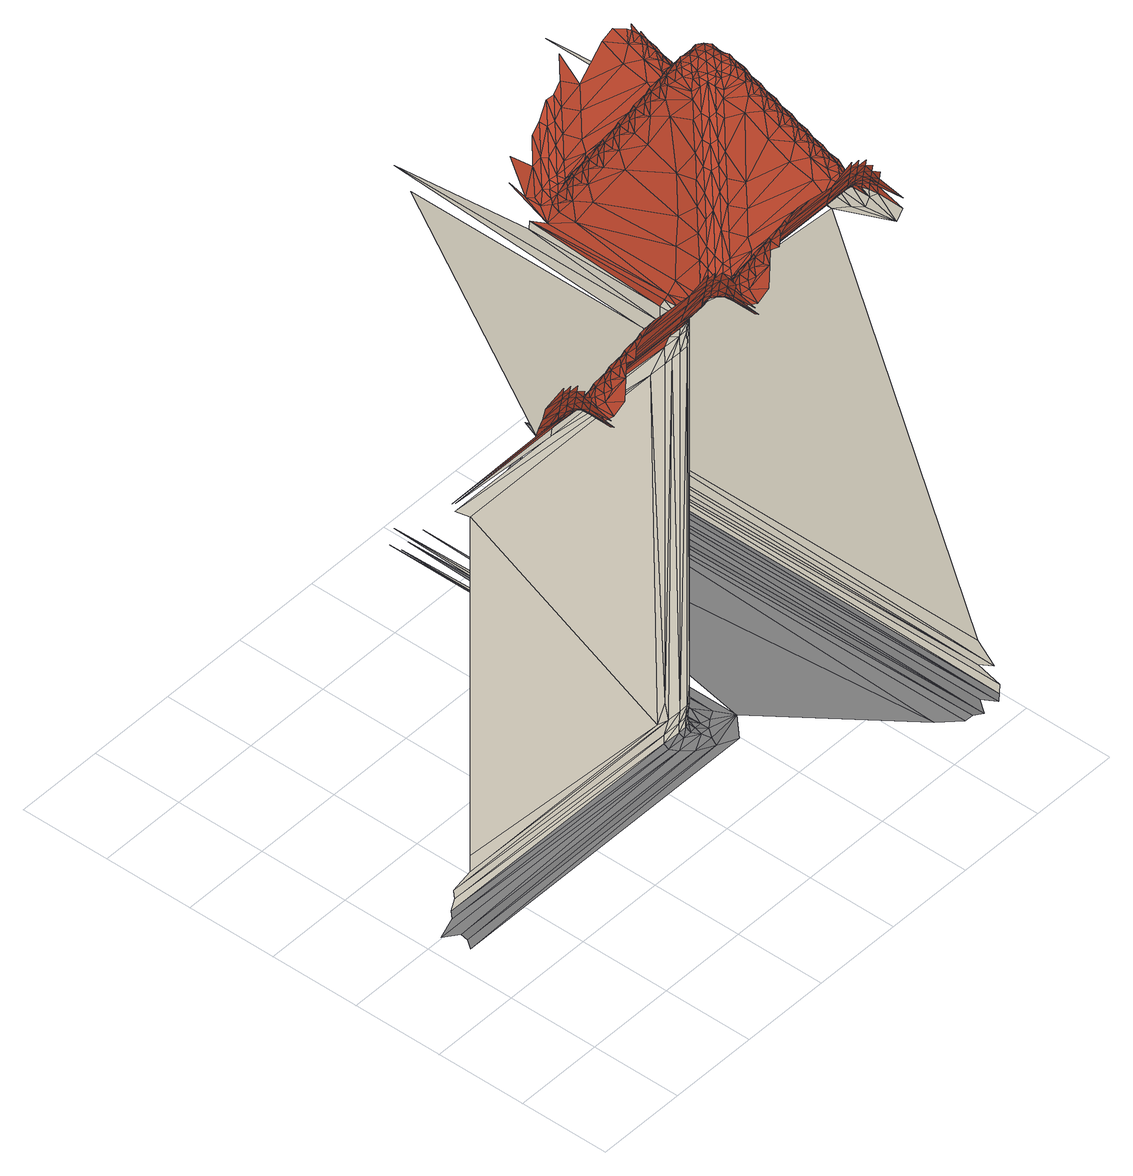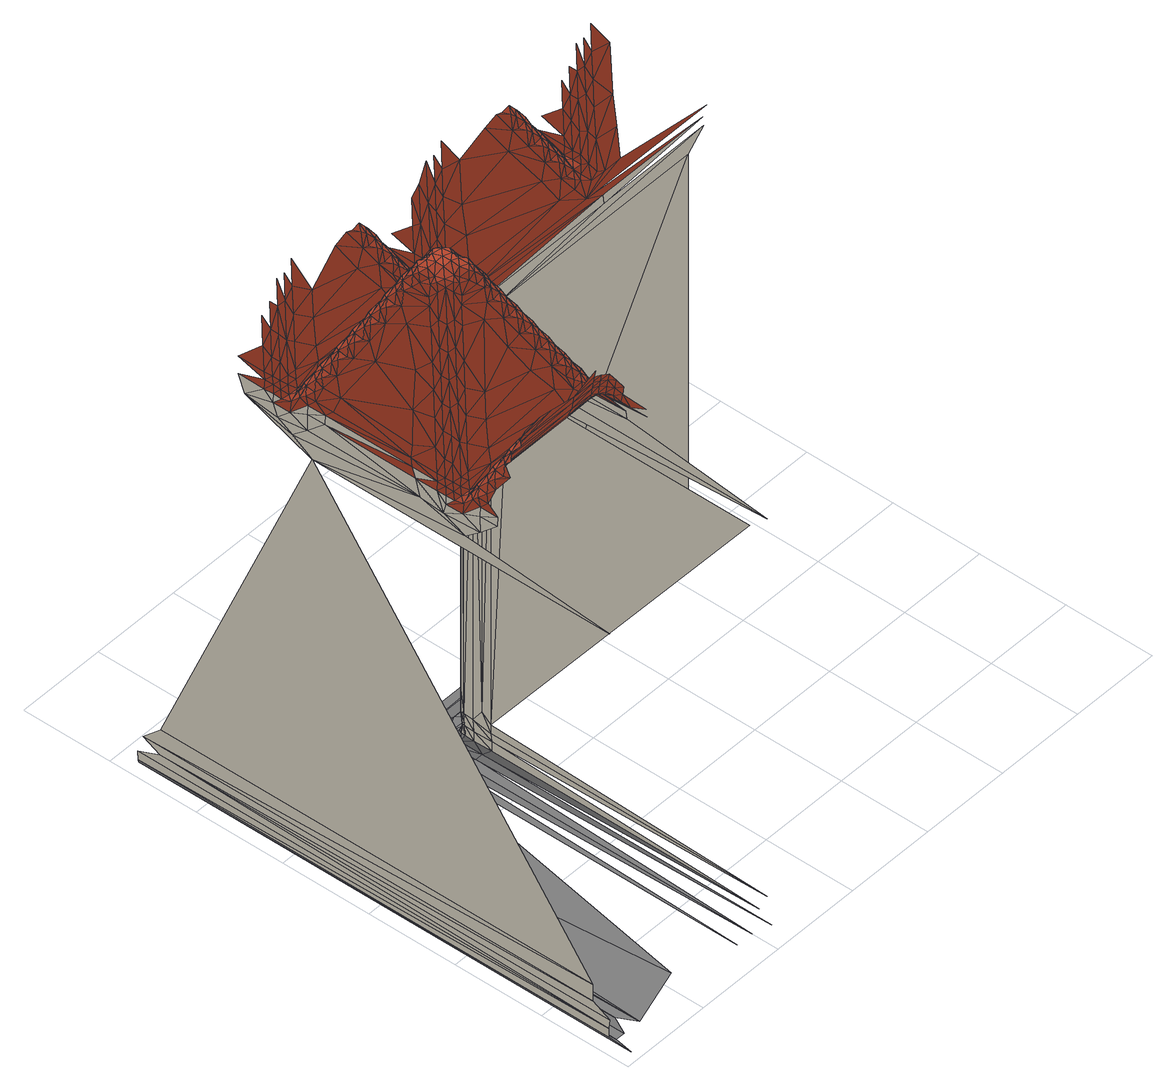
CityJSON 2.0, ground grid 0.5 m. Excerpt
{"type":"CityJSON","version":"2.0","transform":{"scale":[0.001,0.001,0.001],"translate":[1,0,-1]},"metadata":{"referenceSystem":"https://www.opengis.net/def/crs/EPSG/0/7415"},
"CityObjects":{
"building1":{"type":"Building","attributes":{"measuredHeight":3.52,"roofType":"1000","storeysAboveGround":1},"geometry":[{"type":"MultiSurface","lod":"2","boundaries":[[[0,1,2]],[[0,2,3]],[[4,0,3]],[[5,6,2]],[[3,2,6]],[[7,8,9]],[[10,11,12]],[[13,6,14]],[[8,15,9]],[[16,17,18]],[[4,3,19]],[[17,7,20]],[[6,21,3]],[[22,23,24]],[[25,4,26]],[[6,13,21]],[[15,27,28]],[[19,3,21]],[[4,19,26]],[[27,29,30]],[[23,11,24]],[[31,32,13]],[[29,33,34]],[[35,36,37]],[[38,21,13]],[[38,13,32]],[[10,25,39]],[[21,40,19]],[[33,41,42]],[[43,32,44]],[[21,38,40]],[[25,26,39]],[[35,45,46]],[[41,46,45]],[[32,47,38]],[[26,19,40]],[[32,43,47]],[[48,40,38]],[[48,38,47]],[[49,50,43]],[[50,47,43]],[[26,40,51]],[[39,26,52]],[[53,40,48]],[[47,54,48]],[[26,51,52]],[[47,50,54]],[[10,39,11]],[[55,56,50]],[[53,51,40]],[[57,58,55]],[[53,48,54]],[[58,56,55]],[[56,54,50]],[[39,52,59]],[[57,60,58]],[[58,54,56]],[[52,51,59]],[[51,53,61]],[[62,53,54]],[[58,62,54]],[[62,61,53]],[[58,60,63]],[[64,65,60]],[[36,22,37]],[[66,51,61]],[[58,63,62]],[[60,65,63]],[[66,59,51]],[[39,59,11]],[[64,67,65]],[[64,68,67]],[[62,69,61]],[[62,63,69]],[[66,61,69]],[[65,70,63]],[[67,71,65]],[[66,72,59]],[[65,71,70]],[[63,70,69]],[[67,73,71]],[[68,74,67]],[[67,75,73]],[[66,69,72]],[[67,74,75]],[[59,72,11]],[[71,73,76]],[[70,71,76]],[[75,77,73]],[[70,78,69]],[[69,79,72]],[[74,80,75]],[[75,80,77]],[[73,77,76]],[[70,76,78]],[[74,81,80]],[[69,82,79]],[[72,79,83]],[[11,72,83]],[[69,78,82]],[[74,84,81]],[[80,81,85]],[[77,80,85]],[[77,86,76]],[[76,87,78]],[[74,88,84]],[[81,84,85]],[[77,85,86]],[[83,79,89]],[[76,90,87]],[[82,89,79]],[[76,86,90]],[[82,78,89]],[[78,87,89]],[[88,91,92]],[[84,88,92]],[[84,93,85]],[[85,94,86]],[[83,95,11]],[[91,96,92]],[[84,92,93]],[[89,87,97]],[[90,97,87]],[[85,98,94]],[[90,86,97]],[[85,93,98]],[[86,94,97]],[[83,89,95]],[[96,99,92]],[[92,100,93]],[[96,101,99]],[[97,94,102]],[[98,102,94]],[[92,103,100]],[[98,93,102]],[[92,99,103]],[[93,100,102]],[[89,97,104]],[[101,105,99]],[[104,95,89]],[[102,100,106]],[[103,106,100]],[[101,107,105]],[[103,99,106]],[[99,105,106]],[[102,108,97]],[[104,97,108]],[[22,24,109]],[[106,105,110]],[[107,110,105]],[[106,108,102]],[[45,35,37]],[[28,27,30]],[[7,9,20]],[[30,29,34]],[[9,15,28]],[[24,11,111]],[[34,33,42]],[[110,112,106]],[[42,41,45]],[[108,106,112]],[[17,20,18]],[[16,18,113]],[[95,111,11]],[[95,104,114]],[[104,108,115]],[[108,112,116]],[[37,22,109]],[[109,24,117]],[[108,116,115]],[[24,111,117]],[[104,115,114]],[[114,118,95]],[[95,118,111]],[[116,119,120]],[[115,116,121]],[[116,120,121]],[[122,123,120]],[[121,120,123]],[[45,37,124]],[[114,115,125]],[[37,126,124]],[[37,109,126]],[[115,121,125]],[[127,123,128]],[[45,124,42]],[[123,129,121]],[[127,128,130]],[[123,127,129]],[[125,121,129]],[[124,126,131]],[[124,131,42]],[[30,34,132]],[[114,133,118]],[[114,125,133]],[[28,30,134]],[[126,109,135]],[[34,42,136]],[[109,117,135]],[[130,137,127]],[[130,138,137]],[[9,28,139]],[[126,135,131]],[[117,111,140]],[[42,131,136]],[[129,127,141]],[[129,141,125]],[[30,132,134]],[[34,136,132]],[[28,134,139]],[[118,142,111]],[[135,117,140]],[[133,125,141]],[[143,137,138]],[[131,144,136]],[[131,135,144]],[[140,111,145]],[[146,127,137]],[[146,141,127]],[[20,9,147]],[[142,145,111]],[[118,133,148]],[[9,139,147]],[[134,132,149]],[[132,136,150]],[[136,144,151]],[[144,135,152]],[[135,140,153]],[[139,134,154]],[[141,155,133]],[[156,137,143]],[[118,148,142]],[[140,145,153]],[[157,156,143]],[[18,20,158]],[[134,149,154]],[[141,146,155]],[[132,150,149]],[[136,151,150]],[[144,152,151]],[[135,153,152]],[[139,154,159]],[[160,146,137]],[[161,133,155]],[[20,147,158]],[[156,160,137]],[[147,139,159]],[[148,133,161]],[[153,145,162]],[[142,162,145]],[[154,149,163]],[[149,150,164]],[[165,155,146]],[[150,151,166]],[[151,152,167]],[[159,154,168]],[[152,153,167]],[[169,170,156]],[[161,155,171]],[[165,146,160]],[[154,163,168]],[[149,164,163]],[[172,173,169]],[[150,166,164]],[[151,167,166]],[[171,155,165]],[[170,160,156]],[[153,162,167]],[[173,170,169]],[[147,159,174]],[[159,168,174]],[[142,148,175]],[[170,176,160]],[[142,175,162]],[[165,160,176]],[[148,161,177]],[[171,177,161]],[[163,164,178]],[[168,163,179]],[[164,166,180]],[[166,167,180]],[[172,181,173]],[[173,176,170]],[[158,147,182]],[[167,162,183]],[[171,165,184]],[[163,178,179]],[[185,165,176]],[[164,180,178]],[[174,168,186]],[[167,187,188]],[[167,183,187]],[[167,188,180]],[[147,174,182]],[[168,179,186]],[[175,148,189]],[[173,185,176]],[[175,190,162]],[[185,184,165]],[[171,184,177]],[[162,191,183]],[[148,177,189]],[[173,181,192]],[[179,178,193]],[[178,180,194]],[[195,196,181]],[[187,183,197]],[[188,187,198]],[[180,188,198]],[[162,190,199]],[[179,193,186]],[[173,192,185]],[[175,189,190]],[[178,194,193]],[[162,199,191]],[[174,186,200]],[[187,197,198]],[[180,201,194]],[[183,202,197]],[[181,196,192]],[[180,198,201]],[[183,191,202]],[[182,174,200]],[[195,203,196]],[[195,204,203]],[[18,158,205]],[[189,206,190]],[[207,177,184]],[[198,197,208]],[[201,198,209]],[[185,210,184]],[[189,177,206]],[[202,211,197]],[[207,189,177]],[[194,201,212]],[[193,194,213]],[[186,193,214]],[[190,206,199]],[[189,215,177]],[[198,208,209]],[[185,192,210]],[[191,216,202]],[[208,197,217]],[[207,215,189]],[[186,214,200]],[[201,209,218]],[[191,199,216]],[[197,211,219]],[[207,184,210]],[[113,18,205]],[[194,212,213]],[[196,220,192]],[[197,219,217]],[[203,221,196]],[[201,218,212]],[[202,216,211]],[[209,208,217]],[[193,213,214]],[[177,222,206]],[[209,223,218]],[[209,217,223]],[[215,224,177]],[[207,210,215]],[[196,221,220]],[[192,220,210]],[[203,225,221]],[[182,200,226]],[[204,227,203]],[[203,228,225]],[[199,206,229]],[[158,182,205]],[[177,230,222]],[[216,199,229]],[[177,224,230]],[[200,214,231]],[[210,224,215]],[[223,217,232]],[[203,227,228]],[[221,225,233]],[[220,221,233]],[[228,234,225]],[[220,235,210]],[[222,236,206]],[[227,237,228]],[[210,238,224]],[[230,239,222]],[[200,231,240]],[[224,241,230]],[[228,237,234]],[[226,200,240]],[[225,234,233]],[[206,236,229]],[[220,233,235]],[[227,242,237]],[[205,182,226]],[[224,238,241]],[[241,239,230]],[[210,235,243]],[[239,236,222]],[[210,243,238]],[[227,244,242]],[[237,242,245]],[[234,237,245]],[[234,246,233]],[[233,247,235]],[[238,248,241]],[[227,249,244]],[[226,240,250]],[[242,244,245]],[[241,251,239]],[[234,245,246]],[[229,236,252]],[[211,253,219]],[[248,254,241]],[[219,255,217]],[[211,216,253]],[[243,235,256]],[[243,257,238]],[[239,258,236]],[[235,247,256]],[[233,259,247]],[[238,257,248]],[[205,226,250]],[[233,246,259]],[[254,251,241]],[[216,229,260]],[[249,261,262]],[[239,251,258]],[[244,249,262]],[[244,263,245]],[[245,264,246]],[[248,265,254]],[[261,266,262]],[[257,265,248]],[[244,262,263]],[[258,267,236]],[[236,267,252]],[[256,247,268]],[[243,269,257]],[[259,268,247]],[[243,256,269]],[[259,246,270]],[[245,271,264]],[[246,264,270]],[[245,263,271]],[[265,272,254]],[[229,252,260]],[[254,273,251]],[[266,274,262]],[[262,275,263]],[[259,270,268]],[[251,276,258]],[[266,277,274]],[[258,278,267]],[[254,272,273]],[[216,260,279]],[[270,264,280]],[[267,281,252]],[[271,280,264]],[[262,282,275]],[[271,263,280]],[[262,274,282]],[[263,275,280]],[[213,212,283]],[[216,279,253]],[[256,268,284]],[[213,283,214]],[[219,253,255]],[[270,280,268]],[[218,285,212]],[[269,256,284]],[[218,223,285]],[[223,232,286]],[[269,287,257]],[[273,276,251]],[[277,288,274]],[[258,276,278]],[[257,289,265]],[[217,290,232]],[[278,291,267]],[[272,292,273]],[[267,291,281]],[[214,293,231]],[[265,289,272]],[[268,280,294]],[[280,275,295]],[[282,295,275]],[[277,296,288]],[[282,274,295]],[[274,288,295]],[[252,281,297]],[[268,294,284]],[[252,297,260]],[[257,287,289]],[[278,298,291]],[[278,276,298]],[[272,299,292]],[[295,288,300]],[[296,300,288]],[[292,301,273]],[[273,302,276]],[[279,260,303]],[[240,231,304]],[[291,305,281]],[[295,306,280]],[[289,299,272]],[[306,294,280]],[[217,255,290]],[[298,307,291]],[[260,308,303]],[[273,301,302]],[[260,297,308]],[[303,309,279]],[[240,304,250]],[[276,310,298]],[[279,309,311]],[[291,307,305]],[[281,312,297]],[[308,313,303]],[[279,311,314]],[[303,313,309]],[[302,310,276]],[[281,305,312]],[[308,315,313]],[[300,316,295]],[[298,317,307]],[[297,318,308]],[[292,319,301]],[[309,320,311]],[[279,314,321]],[[308,322,315]],[[306,295,316]],[[298,310,317]],[[313,315,323]],[[309,313,323]],[[311,324,314]],[[299,319,292]],[[318,325,308]],[[311,326,324]],[[308,325,322]],[[312,318,297]],[[309,323,320]],[[311,320,326]],[[301,327,302]],[[205,250,328]],[[315,322,323]],[[307,329,305]],[[317,329,307]],[[318,330,325]],[[302,331,310]],[[323,332,320]],[[320,332,326]],[[324,333,314]],[[302,327,331]],[[318,334,330]],[[325,330,335]],[[318,312,336]],[[322,325,335]],[[322,337,323]],[[324,326,333]],[[336,338,318]],[[318,338,334]],[[310,339,317]],[[332,340,326]],[[323,341,332]],[[305,342,312]],[[330,334,335]],[[322,335,337]],[[317,343,329]],[[336,344,338]],[[331,339,310]],[[332,341,340]],[[336,312,345]],[[323,337,346]],[[301,347,327]],[[323,346,341]],[[317,339,343]],[[326,340,348]],[[314,333,349]],[[336,350,344]],[[319,347,301]],[[338,344,351]],[[334,338,351]],[[329,352,305]],[[326,348,333]],[[342,345,312]],[[269,284,353]],[[334,354,335]],[[335,355,337]],[[345,356,336]],[[327,357,331]],[[341,358,340]],[[336,356,350]],[[344,350,351]],[[305,352,342]],[[334,351,354]],[[331,359,339]],[[343,360,329]],[[345,361,356]],[[294,362,284]],[[358,363,340]],[[340,363,348]],[[346,337,364]],[[346,365,341]],[[269,366,287]],[[341,365,358]],[[337,355,364]],[[335,367,355]],[[335,354,367]],[[331,357,359]],[[306,368,294]],[[345,342,369]],[[345,370,361]],[[356,361,371]],[[327,347,357]],[[350,356,371]],[[339,372,343]],[[350,373,351]],[[351,374,354]],[[369,375,345]],[[360,352,329]],[[348,376,333]],[[306,316,377]],[[345,375,370]],[[361,370,371]],[[365,378,358]],[[359,372,339]],[[350,371,373]],[[342,379,369]],[[343,380,360]],[[369,381,375]],[[358,382,363]],[[364,355,383]],[[367,383,355]],[[343,372,380]],[[367,354,384]],[[351,385,374]],[[378,386,358]],[[354,374,384]],[[352,379,342]],[[351,373,385]],[[346,387,365]],[[363,388,348]],[[346,364,387]],[[369,389,381]],[[375,381,390]],[[358,386,382]],[[370,375,390]],[[370,391,371]],[[371,392,373]],[[379,393,369]],[[357,394,359]],[[369,393,389]],[[367,384,383]],[[348,395,376]],[[359,396,372]],[[287,397,289]],[[381,389,390]],[[360,398,352]],[[380,398,360]],[[370,390,391]],[[382,388,363]],[[379,399,393]],[[289,400,299]],[[348,388,395]],[[384,374,401]],[[352,402,379]],[[385,401,374]],[[371,403,392]],[[385,373,401]],[[371,391,403]],[[373,392,401]],[[359,394,396]],[[364,383,404]],[[384,401,383]],[[379,405,399]],[[352,398,402]],[[393,399,406]],[[389,393,406]],[[389,407,390]],[[390,408,391]],[[372,409,380]],[[402,410,379]],[[380,411,398]],[[387,364,404]],[[386,412,382]],[[379,410,405]],[[299,413,319]],[[365,414,378]],[[387,415,365]],[[399,405,406]],[[389,406,407]],[[396,409,372]],[[347,416,357]],[[382,417,388]],[[402,418,410]],[[378,414,386]],[[398,419,402]],[[398,411,420]],[[380,409,411]],[[383,401,421]],[[401,392,422]],[[403,422,392]],[[390,423,408]],[[398,420,419]],[[403,391,422]],[[390,407,423]],[[391,408,422]],[[382,412,417]],[[402,424,418]],[[306,377,368]],[[319,425,347]],[[410,418,426]],[[383,421,404]],[[405,410,426]],[[394,427,396]],[[357,416,394]],[[388,428,395]],[[405,429,406]],[[406,430,407]],[[402,419,424]],[[411,431,420]],[[365,415,414]],[[419,420,432]],[[418,424,426]],[[396,433,409]],[[417,428,388]],[[405,426,429]],[[420,434,432]],[[396,427,433]],[[386,435,412]],[[431,434,420]],[[205,436,437]],[[294,368,362]],[[411,409,438]],[[419,439,424]],[[411,438,431]],[[422,408,440]],[[423,440,408]],[[406,441,430]],[[423,407,440]],[[406,429,441]],[[407,430,440]],[[419,442,439]],[[419,432,442]],[[412,443,417]],[[424,439,442]],[[409,444,438]],[[422,445,401]],[[431,446,434]],[[424,447,426]],[[431,438,448]],[[434,449,432]],[[426,450,429]],[[353,284,362]],[[414,435,386]],[[445,421,401]],[[433,451,409]],[[269,353,366]],[[416,427,394]],[[431,448,446]],[[417,452,428]],[[427,453,433]],[[432,449,442]],[[434,446,454]],[[438,444,448]],[[451,444,409]],[[424,442,447]],[[434,454,449]],[[417,443,452]],[[440,430,455]],[[441,455,430]],[[426,456,450]],[[441,429,455]],[[426,447,456]],[[429,450,455]],[[449,457,442]],[[458,416,347]],[[453,459,433]],[[433,459,451]],[[446,460,454]],[[448,460,446]],[[449,454,461]],[[442,462,447]],[[451,463,444]],[[442,457,464]],[[449,464,457]],[[440,465,422]],[[444,466,448]],[[454,460,461]],[[449,461,464]],[[442,467,462]],[[412,468,443]],[[447,462,467]],[[459,463,451]],[[445,422,465]],[[435,468,412]],[[444,463,466]],[[448,469,460]],[[347,425,458]],[[455,450,470]],[[456,470,450]],[[456,447,470]],[[442,464,471]],[[427,472,453]],[[440,455,465]],[[442,471,467]],[[453,473,459]],[[443,474,452]],[[447,467,470]],[[377,475,476]],[[366,397,287]],[[448,466,469]],[[416,477,427]],[[459,478,463]],[[460,479,461]],[[461,480,464]],[[319,413,425]],[[400,413,299]],[[459,473,478]],[[461,479,480]],[[460,469,479]],[[453,481,473]],[[397,400,289]],[[478,482,463]],[[464,480,483]],[[463,484,466]],[[471,464,483]],[[427,477,472]],[[455,470,485]],[[368,377,486]],[[472,481,453]],[[463,482,484]],[[466,487,469]],[[465,455,485]],[[473,488,478]],[[377,476,486]],[[489,480,479]],[[488,482,478]],[[443,490,474]],[[489,483,480]],[[458,491,416]],[[466,484,487]],[[469,492,479]],[[471,493,467]],[[468,490,443]],[[416,491,477]],[[470,467,494]],[[481,495,473]],[[469,487,492]],[[473,495,488]],[[489,479,492]],[[387,404,496]],[[471,483,493]],[[497,498,476]],[[482,499,484]],[[488,500,482]],[[489,501,483]],[[421,502,404]],[[445,503,421]],[[495,500,488]],[[482,500,499]],[[489,492,501]],[[470,494,485]],[[484,504,487]],[[387,505,415]],[[474,490,506]],[[477,507,472]],[[486,476,498]],[[493,483,501]],[[472,508,481]],[[458,509,491]],[[493,494,467]],[[481,508,495]],[[510,507,477]],[[477,511,510]],[[491,511,477]],[[362,368,512]],[[445,465,513]],[[484,499,504]],[[487,514,492]],[[425,515,458]],[[492,516,501]],[[507,517,472]],[[368,486,512]],[[472,517,508]],[[495,518,500]],[[500,519,499]],[[520,498,521]],[[487,504,514]],[[515,509,458]],[[495,522,518]],[[508,522,495]],[[492,514,516]],[[507,508,517]],[[518,519,500]],[[523,504,499]],[[523,499,519]],[[501,516,524]],[[493,501,524]],[[465,485,513]],[[508,518,522]],[[491,525,511]],[[510,526,507]],[[527,525,491]],[[511,526,510]],[[491,528,527]],[[509,528,491]],[[415,529,414]],[[518,530,519]],[[507,531,508]],[[532,516,514]],[[504,533,514]],[[498,534,486]],[[523,519,530]],[[508,535,518]],[[493,524,494]],[[523,536,504]],[[485,494,537]],[[353,362,538]],[[414,539,435]],[[532,524,516]],[[413,540,425]],[[525,526,511]],[[535,530,518]],[[536,533,504]],[[507,526,531]],[[523,530,536]],[[498,520,534]],[[540,515,425]],[[532,514,533]],[[531,541,508]],[[508,542,535]],[[508,541,542]],[[509,543,528]],[[527,544,525]],[[545,543,509]],[[512,486,534]],[[528,544,527]],[[509,546,545]],[[515,546,509]],[[547,548,520]],[[549,437,550]],[[435,551,468]],[[362,512,538]],[[536,552,533]],[[531,542,541]],[[532,533,552]],[[553,536,530]],[[524,554,494]],[[535,553,530]],[[525,555,526]],[[524,532,554]],[[526,556,531]],[[535,542,553]],[[366,353,557]],[[553,552,536]],[[531,558,542]],[[559,534,520]],[[543,544,528]],[[525,544,555]],[[559,520,548]],[[560,485,537]],[[537,494,554]],[[555,561,526]],[[400,562,413]],[[526,561,556]],[[445,513,503]],[[468,563,490]],[[556,558,531]],[[515,564,546]],[[545,565,543]],[[566,564,515]],[[553,542,567]],[[546,565,545]],[[515,568,566]],[[540,568,515]],[[413,562,540]],[[552,569,532]],[[553,567,552]],[[558,567,542]],[[353,538,570]],[[556,561,558]],[[549,550,571]],[[538,512,534]],[[513,485,560]],[[572,554,532]],[[543,573,544]],[[544,574,555]],[[421,503,502]],[[366,557,397]],[[575,548,576]],[[557,353,570]],[[555,577,561]],[[397,578,400]],[[552,567,569]],[[577,558,561]],[[572,532,569]],[[564,565,546]],[[543,565,573]],[[573,579,544]],[[544,579,574]],[[558,580,567]],[[574,577,555]],[[581,534,559]],[[548,582,559]],[[400,578,562]],[[554,583,537]],[[540,584,568]],[[562,585,540]],[[566,586,564]],[[587,584,540]],[[568,586,566]],[[540,588,587]],[[496,404,502]],[[577,580,558]],[[585,588,540]],[[574,579,577]],[[538,534,589]],[[571,590,591]],[[548,575,582]],[[564,592,565]],[[593,569,567]],[[580,593,567]],[[565,594,573]],[[387,496,505]],[[554,572,583]],[[581,559,582]],[[573,595,579]],[[560,537,583]],[[589,534,581]],[[595,577,579]],[[584,586,568]],[[564,586,592]],[[592,596,565]],[[565,596,594]],[[594,595,573]],[[570,538,589]],[[397,597,578]],[[557,597,397]],[[562,598,585]],[[587,599,584]],[[588,599,587]],[[569,600,572]],[[585,601,588]],[[578,598,562]],[[602,580,577]],[[594,596,595]],[[603,604,575]],[[569,593,600]],[[604,582,575]],[[584,605,586]],[[606,583,572]],[[586,607,592]],[[557,570,608]],[[595,602,577]],[[570,589,608]],[[592,609,596]],[[490,563,610]],[[611,593,580]],[[582,612,581]],[[609,595,596]],[[601,599,588]],[[584,599,605]],[[606,572,600]],[[613,589,581]],[[605,614,586]],[[513,560,615]],[[586,614,607]],[[505,529,415]],[[607,609,592]],[[585,616,601]],[[598,616,585]],[[468,551,563]],[[583,617,560]],[[618,604,603]],[[582,604,612]],[[613,608,589]],[[578,619,598]],[[613,581,612]],[[539,551,435]],[[620,621,622]],[[557,608,623]],[[597,619,578]],[[557,623,597]],[[595,609,602]],[[607,614,609]],[[611,600,593]],[[602,624,580]],[[583,606,617]],[[601,625,599]],[[620,622,618]],[[599,626,605]],[[437,436,550]],[[529,539,414]],[[624,611,580]],[[613,627,608]],[[618,612,604]],[[605,628,614]],[[615,560,617]],[[623,608,627]],[[628,609,614]],[[621,629,622]],[[613,612,630]],[[619,616,598]],[[601,616,625]],[[631,591,632]],[[618,630,612]],[[609,628,602]],[[625,633,599]],[[599,633,626]],[[613,630,627]],[[503,513,634]],[[626,628,605]],[[621,635,629]],[[622,630,618]],[[623,636,597]],[[597,636,619]],[[600,637,606]],[[622,638,630]],[[513,615,634]],[[638,627,630]],[[623,627,639]],[[622,629,638]],[[621,640,635]],[[638,639,627]],[[641,617,606]],[[626,633,628]],[[623,639,636]],[[600,611,637]],[[629,639,638]],[[619,642,616]],[[616,643,625]],[[625,644,633]],[[629,636,639]],[[631,632,645]],[[644,628,633]],[[641,606,637]],[[619,636,642]],[[646,602,628]],[[635,647,629]],[[629,647,636]],[[648,640,621]],[[643,644,625]],[[642,649,616]],[[617,650,615]],[[616,649,643]],[[636,647,642]],[[644,646,628]],[[624,651,611]],[[617,641,650]],[[635,652,647]],[[635,640,652]],[[645,653,654]],[[655,624,602]],[[651,637,611]],[[643,656,644]],[[647,657,642]],[[654,658,659]],[[642,657,649]],[[643,649,656]],[[660,661,662]],[[634,615,650]],[[663,664,660]],[[644,656,646]],[[646,655,602]],[[502,503,665]],[[652,666,647]],[[647,666,657]],[[657,656,649]],[[659,658,663]],[[637,667,641]],[[563,668,610]],[[503,634,665]],[[655,651,624]],[[669,650,641]],[[646,656,670]],[[637,651,667]],[[668,671,610]],[[657,672,656]],[[666,672,657]],[[652,673,666]],[[669,641,667]],[[672,670,656]],[[666,673,672]],[[650,674,634]],[[496,502,675]],[[676,667,651]],[[551,677,563]],[[655,676,651]],[[650,669,674]],[[677,668,563]],[[640,678,652]],[[646,679,655]],[[640,648,678]],[[665,634,674]],[[668,680,671]],[[667,681,669]],[[646,670,682]],[[502,665,675]],[[672,682,670]],[[667,676,681]],[[652,678,673]],[[505,496,683]],[[571,550,590]],[[673,684,672]],[[685,674,669]],[[685,669,681]],[[662,661,648]],[[539,686,551]],[[655,687,676]],[[668,688,680]],[[689,688,668]],[[668,690,689]],[[677,690,668]],[[551,686,677]],[[646,682,679]],[[496,675,691]],[[675,665,674]],[[679,687,655]],[[505,683,529]],[[687,681,676]],[[683,496,691]],[[529,692,539]],[[672,684,682]],[[693,674,685]],[[591,590,694]],[[681,695,685]],[[539,692,686]],[[677,696,690]],[[686,697,677]],[[689,698,688]],[[699,696,677]],[[690,698,689]],[[677,700,699]],[[673,701,684]],[[697,700,677]],[[675,674,702]],[[678,701,673]],[[681,687,695]],[[679,682,687]],[[693,685,695]],[[702,674,693]],[[696,698,690]],[[688,698,703]],[[691,675,702]],[[529,704,692]],[[648,705,678]],[[683,704,529]],[[686,706,697]],[[699,707,696]],[[700,707,699]],[[697,708,700]],[[692,706,686]],[[591,694,632]],[[682,709,687]],[[709,695,687]],[[696,710,698]],[[683,691,711]],[[691,702,711]],[[695,712,693]],[[708,707,700]],[[696,707,710]],[[713,702,693]],[[684,714,682]],[[710,715,698]],[[697,716,708]],[[706,716,697]],[[701,714,684]],[[714,709,682]],[[695,709,712]],[[713,711,702]],[[692,717,706]],[[713,693,712]],[[683,711,718]],[[704,717,692]],[[683,718,704]],[[678,719,701]],[[708,720,707]],[[707,721,710]],[[701,722,714]],[[713,723,711]],[[714,712,709]],[[719,722,701]],[[718,711,723]],[[713,712,724]],[[717,716,706]],[[708,716,720]],[[714,724,712]],[[720,725,707]],[[707,725,721]],[[713,724,723]],[[721,726,710]],[[722,724,714]],[[718,727,704]],[[704,727,717]],[[722,728,724]],[[660,664,661]],[[728,723,724]],[[678,705,719]],[[718,723,729]],[[719,730,722]],[[645,632,731]],[[722,730,728]],[[728,729,723]],[[721,725,726]],[[718,729,727]],[[730,729,728]],[[717,732,716]],[[716,733,720]],[[720,734,725]],[[730,727,729]],[[719,735,730]],[[734,726,725]],[[717,727,732]],[[645,731,653]],[[654,653,658]],[[663,736,664]],[[730,735,727]],[[733,734,720]],[[732,737,716]],[[716,737,733]],[[727,735,732]],[[658,736,663]],[[648,738,705]],[[719,739,735]],[[705,739,719]],[[733,740,734]],[[735,741,732]],[[732,741,737]],[[733,737,740]],[[739,742,735]],[[735,742,741]],[[741,740,737]],[[741,743,740]],[[742,743,741]],[[739,744,742]],[[742,744,743]]],"semantics":{"surfaces":[{"type":"RoofSurface"},{"type":"GroundSurface"},{"type":"WallSurface"}],"values":[0,0,0,0,0,1,0,0,1,1,0,1,0,2,0,0,1,0,0,2,0,0,2,2,0,0,0,0,2,0,0,0,2,2,0,0,0,0,0,0,0,0,0,0,0,0,0,0,0,0,0,0,0,0,0,0,0,0,0,0,0,0,0,0,2,0,0,0,0,0,0,0,0,0,0,0,0,0,0,0,0,0,0,0,0,0,0,0,0,0,0,0,0,0,0,0,0,0,0,0,0,0,0,0,0,0,0,0,0,0,0,0,0,0,0,0,0,0,0,0,0,0,0,0,0,0,0,0,0,0,0,0,0,0,0,0,0,0,0,0,0,0,0,0,0,0,0,2,0,0,0,2,1,1,2,1,0,2,0,2,0,1,1,0,0,0,0,2,0,0,0,0,0,0,0,0,0,0,0,2,0,2,2,0,0,2,0,0,0,0,2,2,2,0,0,1,2,2,2,0,0,1,2,0,2,0,0,2,2,1,0,2,0,0,2,2,0,0,0,1,0,0,1,2,2,2,2,2,1,0,0,0,0,0,1,2,0,2,2,2,2,1,0,0,1,0,1,0,0,0,2,2,0,2,2,1,2,0,0,0,2,2,0,2,2,0,0,0,0,1,1,0,0,0,0,0,0,2,2,2,2,0,0,1,0,0,2,0,2,1,2,2,2,1,1,0,0,0,0,0,0,0,0,2,2,0,2,2,2,0,1,0,0,2,0,1,2,2,2,0,2,0,1,0,0,1,0,0,2,2,0,0,2,2,2,2,1,0,2,2,0,0,2,0,1,2,0,2,0,1,2,0,2,0,2,0,2,1,0,2,2,0,0,0,0,0,1,0,0,0,1,0,0,0,1,0,2,0,0,0,0,0,0,0,0,0,1,0,0,1,0,0,0,0,1,0,0,0,0,0,0,0,0,0,0,0,0,1,0,0,0,0,0,0,2,0,0,0,0,0,0,0,1,0,0,0,0,0,0,0,0,0,0,0,0,0,0,0,0,0,0,0,0,0,0,0,0,0,0,0,0,0,0,0,0,0,0,0,0,0,0,0,0,2,0,0,1,2,0,2,0,2,2,0,0,0,0,0,2,0,0,0,1,0,0,0,0,0,0,0,0,0,0,0,0,0,0,0,0,0,0,0,1,0,0,0,0,2,0,0,0,0,0,1,0,0,0,0,0,0,0,0,0,0,0,0,0,0,0,0,0,0,0,0,0,0,0,0,0,0,0,0,0,0,1,0,0,0,0,0,0,0,0,0,0,0,0,0,0,0,0,0,0,0,0,0,0,0,0,0,0,0,0,0,0,0,0,0,0,0,0,0,0,0,0,0,0,0,0,0,0,0,0,0,0,0,0,0,0,0,0,0,0,0,0,0,0,0,0,0,0,0,0,0,0,0,0,0,0,0,0,0,0,0,0,0,0,0,0,0,0,0,0,0,0,0,0,0,0,0,0,0,0,0,0,0,0,0,0,0,0,0,0,0,0,0,0,0,0,0,0,0,0,0,0,0,0,0,0,0,0,0,0,0,0,0,0,0,0,0,0,0,0,0,0,0,0,0,0,0,0,0,0,0,0,0,0,0,0,0,0,0,0,0,0,0,0,0,0,0,0,0,0,0,0,0,0,0,0,0,0,0,0,0,0,0,0,0,0,0,0,0,1,0,0,0,0,0,0,0,0,0,0,0,0,0,0,0,0,0,0,0,0,0,0,0,0,0,0,0,0,0,0,0,0,0,0,0,0,0,0,0,0,0,0,0,0,0,0,0,0,0,0,0,0,0,0,0,0,0,0,0,0,0,0,0,0,0,0,0,0,0,0,0,0,0,0,0,0,0,0,0,0,0,0,0,0,0,0,0,0,0,0,0,0,0,0,0,0,0,0,0,0,0,0,0,0,0,0,0,0,0,0,0,0,0,0,0,0,0,0,0,0,0,0,0,0,0,0,0,0,0,0,0,0,0,0,0,0,0,0,0,0,0,0,0,0,0,0,0,0,0,0,0,0,0,0,0,0,0,0,0,0,0,0,0,0,0,0,0,0,0,0,0,0,0,0,0,0,0,0,0,0,0,0,0,0,0,0,0,0,0,0,0,0,0,0,0,0,0,0,0,0,0,0,0,0,0,0,0,0,0,1,0,0,0,0,0,0,0,0,0,0,0,0,0,0,0,0,0,0,0,0,0,0,0,0,0,0,0,0,0,0,0,0,0,0,0,0,0,0,0,0,1,0,0,0,0,0,0,0,0,0,0,0,0,0,0,0,0,0,0,0,0,0,0,0,0,0,0,0,0,0,0,0,0,0,0,0,1,0,0,0,0,0,0,0,0,0,0,0,0,0,0,0,0,0,0,0,0,0,0,0,0,0,0,0,0,0,0,0,0,0,0,0,0,0,0,0,0,0,0,0,0,0,0,0,0,0,0,0,0,0,0,0,0,0,0,0,0,0,2,0,0,0,0,0,0,0,0,0,0,0,1,0,0,0,0,0,0,0,0,2,0,0,0,1,0,0,0,0,0,0,0,2,0,0,0,0,0,0,0,0,2,2,0,0,0,0,0,2,0,0,0,0,1,0,0,0,0,2,0,2,0,0,0,0,0,0,0,0,2,2,1,0,0,0,0,2,0,0,2,0,2,0,0,0,2,2,0,2,0,0,0,0,0,0,0,0,0,2,2,0,0,2,0,0,0,0,0,0,0,2,0,2,0,0,0,0,0,0,0,2,0,1,2,0,0,2,0,0,0,0,0,0,0,0,0,0,0,0,0,0,0,0,0,1,0,0,0,0,0,0,0,0,0,0,0,2,0,0,0,0,0,0,0,0,2,0,0,0,0,0,0,1,0,0,0,0,0,0,0,0,0,0,0,0,0,2,0,0,0,0,0,0,0,0,2,0,0,0,0,0,2,0,0,0,0,0,0,0,0,0,0,0,0,0,2,0,2,0,2,1,2,0,0,0,2,0,0,0,0,2,0,0,1,2,2,0,0,0,0,0,2,2,2,2,0,0,0,0,2,2,0,0,2,2,2]}}]}
},
"vertices":[
[577,792,4015],[637,735,4136],[687,785,4036],[737,835,3936],[666,886,3829],[697,746,4098],[747,796,3998],[173,950,946],[96,1003,948],[1747,1004,948],[758,1009,3583],[1012,1036,3535],[212,1036,3535],[784,784,3985],[734,734,4085],[212,1036,964],[125,850,950],[162,900,949],[1887,900,949],[787,885,3836],[1798,950,946],[797,846,3898],[914,1053,3450],[251,1049,3501],[916,1049,3501],[710,948,3704],[842,943,3718],[222,1052,996],[1712,1036,964],[248,1054,1050],[1697,1053,996],[796,747,3998],[846,797,3898],[237,1051,1113],[1698,1054,1050],[350,1050,3350],[251,1053,3450],[1600,1050,3350],[834,834,3885],[858,1010,3583],[864,913,3764],[350,1050,1150],[1725,1050,1125],[885,787,3836],[835,737,3936],[1650,1050,1150],[350,1050,1250],[893,843,3806],[893,893,3768],[920,696,3759],[934,837,3735],[921,970,3644],[900,999,3599],[932,933,3682],[944,897,3694],[948,700,3697],[949,851,3698],[969,739,3661],[969,865,3664],[942,1006,3580],[981,786,3661],[951,952,3649],[965,914,3663],[983,889,3664],[1002,750,3697],[1000,850,3698],[975,971,3618],[1015,814,3736],[1041,718,3783],[999,951,3650],[1014,906,3703],[1016,873,3734],[995,987,3606],[1032,835,3766],[1085,750,3876],[1047,800,3801],[1050,900,3752],[1062,856,3805],[1044,937,3705],[1028,982,3631],[1066,824,3835],[1082,785,3866],[1065,967,3664],[1050,1001,3599],[1113,806,3905],[1100,850,3852],[1094,888,3805],[1076,934,3735],[1116,774,3935],[1100,965,3676],[1115,918,3766],[1132,735,3966],[1150,800,3952],[1144,837,3905],[1126,884,3835],[1150,1000,3600],[1163,756,4005],[1150,915,3776],[1165,868,3866],[1194,787,4005],[1176,834,3935],[1200,750,4052],[1200,865,3876],[1215,818,3966],[1204,942,3716],[1226,784,4035],[1250,815,3976],[1265,768,4066],[1311,844,3912],[1702,1053,3450],[1300,765,4076],[1737,1036,3535],[1382,771,4058],[1988,850,950],[1695,934,3733],[1654,873,3854],[1577,792,4015],[1726,1048,3501],[1750,1000,3600],[1637,735,4136],[1687,785,4036],[1737,835,3936],[1697,746,4098],[1747,796,3998],[1700,1050,1250],[1787,885,3836],[1700,1050,3350],[1809,809,3935],[1734,734,4085],[1797,846,3898],[1796,747,3998],[1750,1049,3350],[1798,1050,1052],[1837,935,3736],[1797,1049,997],[1801,1049,3452],[1800,1046,1127],[1867,818,3856],[1835,737,3936],[1812,1033,965],[1801,1046,3502],[1847,896,3798],[1864,1017,3565],[1885,787,3836],[1800,1046,3352],[1838,1034,3535],[1893,893,3768],[1899,1001,949],[1899,1000,3598],[1852,1053,1053],[1854,1048,1128],[1854,1048,3353],[1854,1050,3453],[1854,1048,3503],[1849,1051,997],[1889,937,3714],[1934,837,3735],[1920,696,3759],[1912,950,947],[1863,1035,964],[1929,881,3731],[1885,984,3635],[1896,1054,3534],[1881,1069,1037],[1886,1064,1113],[1931,933,3681],[1886,1064,1238],[1886,1064,3492],[1884,1066,984],[1948,700,3697],[1949,851,3698],[1912,962,3662],[1969,739,3661],[1969,864,3663],[1906,1044,957],[1924,1018,3567],[1943,897,3693],[1953,997,3627],[1897,1098,1053],[1899,1101,997],[1902,1096,1128],[1981,812,3662],[1950,1000,948],[1902,1096,3503],[1953,952,3650],[1965,913,3661],[1915,1087,964],[1900,1096,3453],[1902,1096,3353],[1945,1005,3595],[1932,1034,3566],[1916,1112,3535],[1983,889,3663],[1901,1153,997],[1900,1152,1052],[2002,750,3697],[2000,850,3698],[1901,1149,3452],[1904,1150,3352],[1933,1086,3565],[1949,1051,949],[1904,1150,1127],[1904,1149,3502],[2015,815,3736],[2041,718,3783],[2100,962,950],[1950,1051,3598],[1974,973,3621],[1901,1200,3350],[1901,1200,1200],[1998,952,3649],[1902,1224,3501],[1896,1252,1050],[1897,1253,996],[1914,1213,964],[1977,976,3621],[1914,1213,3535],[1900,1250,3350],[1899,1250,1100],[1897,1248,3450],[2015,906,3703],[2016,873,3734],[1966,1065,3635],[1900,1250,1150],[1998,997,3650],[2032,835,3766],[2000,1038,947],[2085,750,3876],[2047,800,3801],[1950,1200,3600],[1988,1038,3662],[1946,1203,948],[1900,1350,3250],[2050,900,3752],[2062,856,3805],[2044,935,3703],[2015,1113,3736],[2066,824,3835],[2037,985,3661],[2013,1061,3714],[2000,1152,946],[2017,1019,3681],[2082,785,3866],[2061,967,3663],[2113,806,3905],[2100,850,3852],[2094,888,3805],[2077,934,3734],[2053,1007,3693],[2116,774,3935],[2050,1063,949],[2057,1057,3768],[2016,1255,3733],[1901,2034,3501],[2069,1021,3731],[1897,2036,3450],[2100,950,3698],[2086,981,3663],[2054,1103,3798],[2115,918,3766],[1950,1800,3600],[2132,735,3966],[2150,800,3952],[2144,837,3905],[2126,884,3835],[2099,1001,3698],[2163,756,4005],[2065,1163,3836],[2135,935,3736],[2138,969,3662],[2150,903,3801],[2165,868,3866],[2113,1016,3735],[2132,1083,3856],[2194,787,4005],[2176,834,3935],[2141,1141,3935],[2200,750,4052],[2104,1153,3898],[1914,1938,3535],[2200,865,3876],[2077,1296,3854],[2215,818,3966],[1898,2803,996],[2200,948,3697],[1899,2850,1100],[1900,2750,3250],[2211,981,3661],[2226,784,4035],[2250,1002,3697],[1900,2850,3350],[2115,1213,3936],[2163,1065,3836],[1914,2888,964],[2232,909,3783],[2250,815,3976],[2265,768,4066],[2008,1746,3716],[2154,1203,3998],[2254,1030,3759],[2300,765,4076],[2213,1115,3936],[2203,1154,3998],[1949,1900,3599],[2000,2852,946],[2158,1373,4015],[2315,842,3915],[2165,1263,4036],[1985,1850,3676],[1963,1955,3606],[2216,1216,4085],[1944,2008,3580],[2106,1639,3912],[1968,1922,3631],[1940,2092,3583],[1983,1885,3664],[2382,771,4058],[2204,1253,4098],[2035,1800,3776],[2310,1083,3865],[1979,1975,3618],[1950,2200,3600],[2013,1906,3705],[1999,1951,3650],[1951,2050,3599],[2016,1874,3735],[1980,2029,3644],[2263,1165,4036],[2100,2850,950],[2215,1313,4136],[2032,1835,3766],[2253,1204,4098],[1998,1999,3649],[2007,2108,3718],[2062,1856,3805],[2050,1900,3752],[2085,1750,3876],[2044,1936,3703],[2066,1824,3835],[2266,1266,4185],[2017,2018,3682],[2036,1985,3663],[2179,1568,4058],[2254,1303,4198],[2082,1785,3866],[2135,1700,3976],[2061,1967,3664],[2360,1133,3965],[2037,2086,3764],[2002,2240,3704],[2113,1806,3905],[2100,1850,3852],[2260,1500,4220],[2700,948,3697],[2094,1888,3805],[2077,1934,3734],[2116,1774,3935],[2313,1215,4136],[2053,2006,3694],[2303,1254,4198],[2278,1378,4260],[2132,1735,3966],[2684,920,3758],[2057,2057,3768],[2100,1950,3698],[2085,1981,3664],[2739,969,3661],[2115,1918,3766],[2640,867,3865],[2185,1650,4076],[2163,1756,4005],[2150,1800,3952],[2316,1316,4285],[2144,1837,3905],[2126,1884,3835],[2166,1724,4035],[2065,2163,3836],[2590,817,3965],[2099,2001,3698],[2235,1600,4176],[2304,1353,4298],[2182,1685,4066],[2107,2057,3806],[2136,1935,3736],[2150,1903,3801],[2165,1868,3866],[2113,2016,3735],[2164,1969,3661],[2116,2116,3885],[2213,1706,4105],[2200,1750,4052],[2194,1787,4005],[2176,1834,3935],[2216,1674,4135],[2378,1278,4260],[2104,2153,3898],[2353,1304,4298],[2786,981,3661],[2315,1414,4336],[2232,1635,4166],[2750,1002,3697],[2200,1865,3876],[2285,1550,4276],[2215,1818,3966],[2200,1948,3697],[2263,1656,4205],[2250,1700,4152],[2244,1737,4105],[2226,1784,4035],[2382,1382,4419],[2266,1624,4235],[2353,1402,4397],[2163,2065,3836],[2718,1041,3783],[2250,2002,3697],[2211,1981,3661],[2500,1260,4220],[2153,2104,3898],[2282,1585,4266],[2314,1564,4335],[2331,1435,4366],[2232,1909,3783],[2250,1815,3976],[2265,1768,4066],[2312,1606,4305],[2635,1108,3915],[2300,1650,4252],[2414,1315,4336],[2166,2166,3985],[2294,1687,4205],[2276,1734,4135],[2362,1454,4408],[2332,1535,4365],[2402,1353,4397],[2352,1505,4397],[2254,2030,3759],[2425,2750,950],[2650,250,950],[2371,1424,4431],[2317,1583,4334],[2300,1765,4076],[2315,1718,4166],[2349,1601,4352],[2213,2115,3936],[2405,1405,4442],[2315,1842,3915],[2379,1474,4421],[2344,1638,4305],[2393,1454,4437],[2364,1556,4405],[2326,1684,4235],[2424,1371,4431],[2203,2154,3998],[2435,1331,4366],[2370,1527,4431],[2350,1715,4176],[2365,1668,4266],[2360,1590,4379],[2568,1179,4058],[2454,1362,4408],[2406,1505,4444],[2395,1555,4433],[2367,1633,4334],[2454,1393,4437],[2394,1586,4405],[2382,1771,4058],[2451,1451,4456],[2386,1636,4335],[2310,2083,3865],[2451,1499,4456],[2400,1665,4276],[2415,1618,4365],[2564,1314,4335],[2505,1352,4397],[2263,2165,4036],[2637,735,4136],[2687,785,4036],[2550,1285,4276],[2474,1379,4421],[2445,1544,4444],[2423,1580,4431],[2535,1332,4365],[2505,1406,4444],[2445,1598,4397],[2499,1451,4456],[2450,1690,4220],[2737,835,3936],[2499,1499,4456],[2527,1370,4431],[2476,1571,4421],[2360,2133,3965],[2600,1235,4176],[2496,1557,4437],[2515,1619,4366],[2536,1635,4336],[2556,1364,4405],[2700,1948,3697],[2697,746,4098],[2747,796,3998],[2544,1445,4444],[2555,1395,4433],[2496,1588,4408],[2684,1920,3758],[2640,1867,3865],[2557,1496,4437],[2739,1969,3661],[2313,2215,4136],[2606,1312,4305],[2601,1349,4352],[2650,1185,4076],[2585,1282,4266],[2624,1266,4235],[2787,885,3836],[2590,1817,3965],[2545,1545,4442],[2700,1135,3976],[2526,1579,4431],[2583,1317,4334],[2586,1394,4405],[2580,1423,4431],[2784,784,3985],[2734,734,4085],[2590,1360,4379],[2571,1476,4421],[2548,1597,4397],[2656,1263,4205],[2650,1300,4252],[2635,1232,4166],[2674,1216,4135],[2786,1981,3661],[2598,1445,4397],[2638,1344,4305],[2568,1568,4419],[2579,1526,4431],[2818,867,3856],[2618,1415,4365],[2588,1496,4408],[2572,1672,4260],[2837,934,3735],[2750,2002,3697],[2750,1085,3876],[2633,1367,4334],[2636,1386,4335],[2706,1213,4105],[2700,1250,4152],[2685,1182,4066],[2724,1166,4035],[2796,747,3998],[2846,797,3898],[2750,150,950],[2750,2850,950],[2718,2041,3783],[2597,1548,4397],[2619,1515,4366],[2597,1646,4298],[2687,1294,4205],[2668,1365,4266],[2865,970,3664],[2665,1400,4276],[2834,834,3885],[2637,1735,4136],[2684,1326,4235],[2814,1015,3736],[2635,2108,3915],[2756,1163,4005],[2750,1200,4052],[2735,1132,3966],[2635,1536,4336],[2774,1116,3935],[2646,1597,4298],[2851,949,3698],[2800,150,949],[2634,1634,4285],[2737,1244,4105],[2718,1315,4166],[2889,788,3826],[2835,737,3936],[2715,1350,4176],[2850,1000,3698],[2734,1276,4135],[2690,1450,4220],[2884,884,3785],[2896,847,3798],[2647,1696,4198],[2806,1113,3905],[2818,1040,3783],[2800,1150,3952],[2785,1082,3866],[2824,1066,3835],[2882,930,3731],[2800,2750,949],[2850,123,945],[2787,1194,4005],[2672,1572,4260],[2768,1265,4066],[2765,1300,4076],[2784,1226,4035],[2890,983,3664],[2874,1017,3735],[2850,1100,3852],[2696,1647,4198],[2856,1062,3805],[2794,1361,4012],[2936,687,3735],[2938,838,3736],[2837,1144,3905],[2684,1684,4185],[2818,1215,3966],[2899,944,3695],[2815,1250,3976],[2568,2179,4058],[2735,1637,4136],[2933,883,3732],[2920,918,3718],[2834,1176,3935],[2687,1785,4036],[2901,1050,3752],[2697,1746,4098],[2949,851,3702],[2907,1015,3704],[2953,702,3650],[2950,737,3550],[2954,852,3651],[2917,965,3661],[2767,1565,4065],[2888,1094,3805],[2868,1165,3866],[2933,931,3680],[2865,1200,3876],[2953,902,3600],[2944,896,3696],[2904,197,948],[2904,2847,948],[2884,1126,3835],[2737,1835,3936],[2951,925,3525],[2938,995,3652],[2746,1697,4098],[2950,901,3650],[2944,946,3642],[2950,1012,3475],[2734,1734,4085],[2937,1045,3704],[2919,1115,3767],[2903,1150,3801],[2936,112,964],[2900,1250,3800],[2952,1000,3600],[2950,1128,3394],[2937,1078,3735],[2747,1796,3998],[2785,1687,4036],[2950,1100,3550],[2952,2847,996],[2952,122,996],[2844,1617,3912],[2938,1137,3737],[2950,1101,3701],[2954,2848,1050],[2955,123,1050],[2950,150,1150],[2950,2750,1250],[2950,250,1250],[2951,250,1100],[2950,2750,1150],[2787,1885,3836],[2955,1102,3650],[2796,1747,3998],[2700,2135,3976],[2784,1784,3985],[2936,1237,3735],[2650,2185,4076],[2949,1201,3701],[2953,1202,3650],[2818,1867,3856],[2837,1934,3735],[2835,1737,3936],[2750,2085,3876],[2950,1750,3550],[2909,1670,3783],[2724,2166,4035],[2846,1797,3898],[2936,1687,3735],[2865,1970,3664],[2948,1701,3701],[2834,1834,3885],[2814,2015,3736],[2889,1788,3826],[2756,2163,4005],[2735,2132,3966],[2774,2116,3935],[2851,1949,3698],[2850,2000,3698],[2884,1884,3785],[2850,2848,946],[2896,1847,3798],[2806,2113,3905],[2818,2040,3783],[2800,2150,3952],[2785,2082,3866],[2824,2066,3835],[2953,1727,3650],[2882,1930,3731],[2787,2194,4005],[2890,1983,3664],[2950,2012,3475],[2874,2017,3735],[2850,2100,3852],[2856,2062,3805],[2938,1838,3736],[2837,2144,3905],[2899,1944,3695],[2933,1883,3732],[2920,1918,3718],[2949,1851,3702],[2834,2176,3935],[2901,2050,3752],[2907,2015,3704],[2917,1965,3661],[2951,1888,3537],[2888,2094,3805],[2868,2165,3866],[2954,1852,3651],[2933,1931,3680],[2944,1896,3696],[2884,2126,3835],[2865,2200,3876],[2938,1995,3652],[2950,1901,3650],[2944,1946,3642],[2953,1902,3600],[2936,2961,964],[2937,2045,3704],[2919,2115,3767],[2903,2150,3801],[2952,2000,3600],[2951,2850,1100],[2937,2078,3735],[2950,2850,3400],[2950,2100,3550],[2938,2137,3737],[2950,2101,3701],[2955,2102,3650],[2949,2201,3701],[2953,2202,3650]
]}
